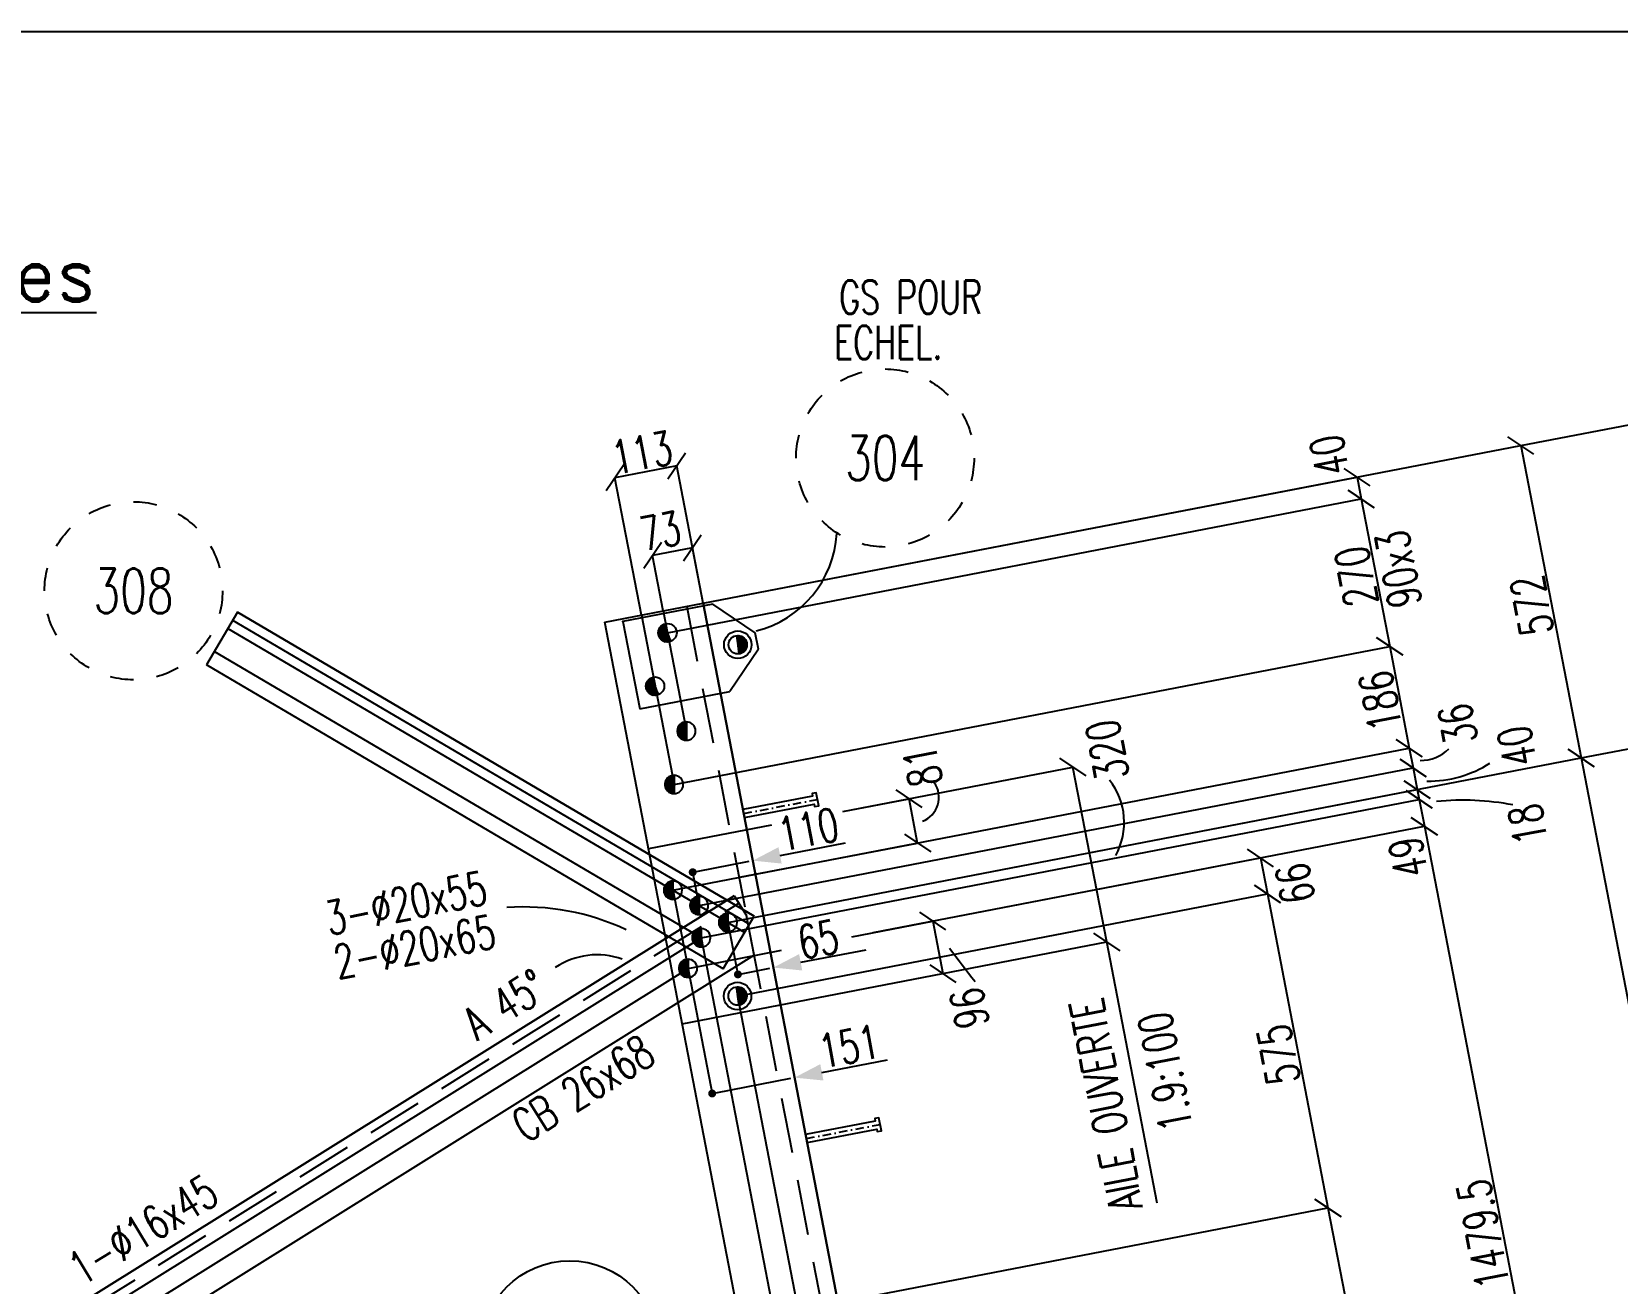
# Model space of a CAD drawing. Extents: x 512650 to 528870, y -6972 to 4508.
# Drawn here: x 518897 to 521747, y 2258 to 4508 of the extents above; entities that cross this region are included whole.
import ezdxf
from ezdxf.enums import TextEntityAlignment as Align

# ---------------------------------------------------------------- set-up
doc = ezdxf.new("R2010")
doc.units = 0
doc.header["$LTSCALE"] = 200
doc.header["$MEASUREMENT"] = 0
doc.linetypes.add('DASHDOT', pattern=[1, 0.5, -0.25, 0, -0.25])
doc.linetypes.add('DASHED', pattern=[0.75, 0.5, -0.25])
doc.layers.get('0').update_dxf_attribs({"linetype": 'CONTINUOUS'})
for name, color, linetype in [('ASSI', 3, 'CONTINUOUS'), ('BOLLINI_1', 7, 'CONTINUOUS'), ('Echelon', 1, 'CONTINUOUS'), ('FORI', 2, 'CONTINUOUS'), ('LINEA_ANG', 2, 'CONTINUOUS'), ('LINEE_PIASTRA', 2, 'CONTINUOUS'), ('LINEE_PIASTRE', 2, 'CONTINUOUS'), ('LP', 3, 'CONTINUOUS'), ('LS', 7, 'CONTINUOUS'), ('MZ', 6, 'DASHDOT'), ('PIASTRE', 5, 'CONTINUOUS'), ('QT_MAL', 7, 'CONTINUOUS'), ('QT_MPR', 7, 'CONTINUOUS'), ('QT_MSP', 7, 'CONTINUOUS'), ('TRAT-Y', 7, 'DASHED')]:
    doc.layers.add(name, color=color, linetype=linetype)
doc.styles.add('QUOTE', font='ROMANS8.SHX', dxfattribs={"width": 0.7})
doc.styles.add('RD', font='ROMAND8.SHX', dxfattribs={"width": 0.7})
doc.styles.add('RQL', font='ROMANS8.SHX', dxfattribs={"width": 0.7})
doc.styles.add('RS', font='ROMANS8.shx', dxfattribs={"width": 0.7})
doc.styles.get("Standard").update_dxf_attribs({"font": 'ROMANS8.SHX', "width": 0.7})
doc.dimstyles.new('FRECCE1', dxfattribs={"dimtxt": 60, "dimasz": 6.66, "dimexe": 0, "dimexo": 0, "dimgap": 1, "dimtad": 1, "dimzin": 0, "dimdsep": 46, "dimtxsty": 'RS', "dimblk1": 'QUOTP', "dimblk2": 'QUOTF', "dimsah": 1, "dimcen": 0, "dimclrd": 2, "dimclre": 2, "dimclrt": 7, "dimadec": 0, "dimazin": 0, "dimtfac": 1, "dimtix": 1, "dimtmove": 2, "dimatfit": 3, "dimldrblk": 'QUOTP', "dimfxl": 1, "dimtolj": 1, "dimtzin": 0, "dimarcsym": 0})
doc.dimstyles.new('TRATTO', dxfattribs={"dimscale": 0, "dimtxt": 60, "dimasz": 40, "dimexe": 0, "dimexo": 0, "dimgap": 5, "dimtad": 1, "dimrnd": 0.5, "dimdsep": 46, "dimtxsty": 'RS', "dimblk1": 'OBLIQUE', "dimblk2": 'OBLIQUE', "dimsah": 1, "dimcen": 0.09, "dimclrd": 2, "dimclre": 2, "dimclrt": 7, "dimadec": 0, "dimazin": 0, "dimtfac": 1, "dimtix": 1, "dimtmove": 2, "dimatfit": 3, "dimfxl": 1, "dimtolj": 1, "dimtzin": 0, "dimarcsym": 0})

# ---------------------------------------------------------------- blocks, each defined once
blk = doc.blocks.new('ASSE98')
blk.add_line((0, 0), (1, 0))
at = {"color": 7, "flags": 1}
for tag, p in [('LAV1', (3.07431, 6.82847)), ('LAV2', (3.07431, 6.49513)), ('LAV3', (3.07431, 6.1618)), ('LAV4', (3.07431, 5.82847)), ('LAV5', (3.07431, 5.49513)), ('LAV6', (3.07431, 5.1618)), ('LAV7', (3.07431, 4.82847)), ('LAV8', (3.07431, 4.49513)), ('LAV9', (3.07431, 4.1618)), ('LAV10', (3.07431, 3.82847))]:
    blk.add_attdef(tag, p, '', height=0.2, dxfattribs=at)
at = {"color": 7, "style": 'QUOTE', "width": 0.5, "flags": 1}
for tag, p in [('TI', (1.38308, 6.82731)), ('DI_S', (1.38308, 6.42178)), ('D_S', (1.38308, 6.02092)), ('E_S', (1.38308, 5.68065)), ('NFORI', (1.36454, 5.29792)), ('ALAR', (1.36349, 4.93246)), ('FAM', (1.3775, 4.54645)), ('ALA', (1.38308, 4.19257)), ('DISP2', (1.38308, 3.84971)), ('DISP1', (1.38308, 3.50686)), ('PINZAF', (1.38308, 3.164)), ('PINZAI', (1.38308, 2.82114)), ('TRP', (1.38308, 2.47829)), ('NP', (1.38308, 2.13543)), ('SV', (1.38308, 1.79257)), ('PESO', (1.38308, 1.44971)), ('QUA', (1.38308, 1.10686)), ('LUN', (1.38308, 0.764)), ('PROF', (1.38308, 0.42114)), ('POS', (1.38308, 0.07829))]:
    blk.add_attdef(tag, p, '', height=0.2, dxfattribs=at)
blk = doc.blocks.new('P20')
at = {"color": 0}
for p, q in [((0, 0.98), (0.02, 1)), ((0, 0.94), (0.06, 1)), ((1, -0.01), (0, 0.99)), ((0, 0.89), (0.1, 0.99)), ((0, 0.85), (0.14, 0.99)), ((0, 0.8), (0.18, 0.98)), ((0, 0.76), (0.22, 0.98)), ((0, 0.71), (0.25, 0.97)), ((0, 0.67), (0.29, 0.96)), ((1, -0.05), (0, 0.95)), ((0, 0.62), (0.32, 0.95)), ((0, 0.58), (0.36, 0.93)), ((0, 0.53), (0.39, 0.92)), ((0, 0.49), (0.42, 0.91)), ((1, -0.09), (0, 0.9)), ((0, 0.44), (0.45, 0.89)), ((0, 0.4), (0.48, 0.88)), ((0.99, -0.13), (0, 0.86)), ((0, 0.35), (0.51, 0.86)), ((0, 0.31), (0.54, 0.84)), ((0, 0.26), (0.56, 0.83)), ((0.99, -0.17), (0, 0.81)), ((0, 0.22), (0.59, 0.81)), ((0, 0.17), (0.61, 0.79)), ((0.98, -0.21), (0, 0.77)), ((0, 0.13), (0.64, 0.77)), ((0, 0.08), (0.66, 0.75)), ((0, 0.04), (0.69, 0.73)), ((0.97, -0.25), (0, 0.72)), ((0, -0.01), (0.71, 0.7)), ((0.96, -0.28), (0, 0.68)), ((0, -0.05), (0.73, 0.68)), ((0, -0.1), (0.75, 0.66)), ((0.95, -0.32), (0, 0.63)), ((0, -0.14), (0.77, 0.63)), ((0, -0.19), (0.79, 0.61)), ((0.94, -0.35), (0, 0.59)), ((0, -0.23), (0.81, 0.58)), ((0, -0.28), (0.83, 0.56)), ((0.92, -0.38), (0, 0.54)), ((0, -0.32), (0.85, 0.53)), ((0.91, -0.41), (0, 0.5)), ((0, -0.36), (0.87, 0.5)), ((0, -0.41), (0.88, 0.47)), ((0.9, -0.44), (0, 0.45)), ((0, -0.45), (0.9, 0.44)), ((0.88, -0.47), (0, 0.41)), ((0, -0.5), (0.91, 0.41)), ((0, -0.54), (0.92, 0.38)), ((0.87, -0.5), (0, 0.36)), ((0, -0.59), (0.94, 0.35)), ((0.85, -0.53), (0, 0.32)), ((0, -0.63), (0.95, 0.31)), ((0, -0.68), (0.96, 0.28)), ((0.83, -0.56), (0, 0.27)), ((0, -0.72), (0.97, 0.25)), ((0.81, -0.58), (0, 0.23)), ((0, -0.77), (0.98, 0.21)), ((0.79, -0.61), (0, 0.18)), ((0, -0.81), (0.99, 0.17)), ((0.77, -0.63), (0, 0.14)), ((0, -0.86), (0.99, 0.13)), ((0.75, -0.66), (0, 0.09)), ((0, -0.9), (1, 0.09)), ((0.73, -0.68), (0, 0.05)), ((0, -0.95), (1, 0.05)), ((0.71, -0.7), (0, 0.01)), ((0, -0.99), (1, 0.01)), ((1, 0.04), (0.04, 1)), ((1, 0.09), (0.09, 1)), ((0.99, 0.14), (0.14, 0.99)), ((0.98, 0.19), (0.19, 0.98)), ((0.97, 0.25), (0.25, 0.97)), ((0.95, 0.31), (0.31, 0.95)), ((0.92, 0.38), (0.38, 0.92)), ((0.88, 0.47), (0.47, 0.88)), ((0.81, 0.59), (0.59, 0.81)), ((0.69, -0.73), (0, -0.04)), ((0.66, -0.75), (0, -0.08)), ((0.64, -0.77), (0, -0.13)), ((0.61, -0.79), (0, -0.17)), ((0.59, -0.81), (0, -0.22)), ((0.56, -0.83), (0, -0.26)), ((0.54, -0.84), (0, -0.31)), ((0.51, -0.86), (0, -0.35)), ((0.48, -0.88), (0, -0.4)), ((0.45, -0.89), (0, -0.44)), ((0.42, -0.91), (0, -0.49)), ((0.39, -0.92), (0, -0.53)), ((0.36, -0.93), (0, -0.58)), ((0.32, -0.95), (0, -0.62)), ((0.29, -0.96), (0, -0.67)), ((0.25, -0.97), (0, -0.71)), ((0.22, -0.98), (0, -0.76)), ((0.18, -0.98), (0, -0.8)), ((0.14, -0.99), (0, -0.85)), ((0.1, -0.99), (0, -0.89)), ((0.04, -1), (1, -0.04)), ((0.09, -1), (1, -0.09)), ((0.14, -0.99), (0.99, -0.14)), ((0.19, -0.98), (0.98, -0.19)), ((0.25, -0.97), (0.97, -0.25)), ((0.31, -0.95), (0.95, -0.31)), ((0.38, -0.92), (0.92, -0.38)), ((0.47, -0.88), (0.88, -0.47)), ((0.59, -0.81), (0.81, -0.59))]:
    blk.add_line(p, q, dxfattribs=at)
for radius in [1.5, 1]:
    blk.add_circle((0, 0), radius)
blk = doc.blocks.new('20')
at = {"color": 0}
for p, q in [((0, 0.98), (0.02, 1)), ((0, 0.94), (0.06, 1)), ((1, -0.01), (0, 0.99)), ((0, 0.89), (0.1, 0.99)), ((0, 0.85), (0.14, 0.99)), ((0, 0.8), (0.18, 0.98)), ((0, 0.76), (0.22, 0.98)), ((0, 0.71), (0.25, 0.97)), ((0, 0.67), (0.29, 0.96)), ((1, -0.05), (0, 0.95)), ((0, 0.62), (0.32, 0.95)), ((0, 0.58), (0.36, 0.93)), ((0, 0.53), (0.39, 0.92)), ((0, 0.49), (0.42, 0.91)), ((1, -0.09), (0, 0.9)), ((0, 0.44), (0.45, 0.89)), ((0, 0.4), (0.48, 0.88)), ((0.99, -0.13), (0, 0.86)), ((0, 0.35), (0.51, 0.86)), ((0, 0.31), (0.54, 0.84)), ((0, 0.26), (0.56, 0.83)), ((0.99, -0.17), (0, 0.81)), ((0, 0.22), (0.59, 0.81)), ((0, 0.17), (0.61, 0.79)), ((0.98, -0.21), (0, 0.77)), ((0, 0.13), (0.64, 0.77)), ((0, 0.08), (0.66, 0.75)), ((0, 0.04), (0.69, 0.73)), ((0.97, -0.25), (0, 0.72)), ((0, -0.01), (0.71, 0.7)), ((0.96, -0.28), (0, 0.68)), ((0, -0.05), (0.73, 0.68)), ((0, -0.1), (0.75, 0.66)), ((0.95, -0.32), (0, 0.63)), ((0, -0.14), (0.77, 0.63)), ((0, -0.19), (0.79, 0.61)), ((0.94, -0.35), (0, 0.59)), ((0, -0.23), (0.81, 0.58)), ((0, -0.28), (0.83, 0.56)), ((0.92, -0.38), (0, 0.54)), ((0, -0.32), (0.85, 0.53)), ((0.91, -0.41), (0, 0.5)), ((0, -0.36), (0.87, 0.5)), ((0, -0.41), (0.88, 0.47)), ((0.9, -0.44), (0, 0.45)), ((0, -0.45), (0.9, 0.44)), ((0.88, -0.47), (0, 0.41)), ((0, -0.5), (0.91, 0.41)), ((0, -0.54), (0.92, 0.38)), ((0.87, -0.5), (0, 0.36)), ((0, -0.59), (0.94, 0.35)), ((0.85, -0.53), (0, 0.32)), ((0, -0.63), (0.95, 0.31)), ((0, -0.68), (0.96, 0.28)), ((0.83, -0.56), (0, 0.27)), ((0, -0.72), (0.97, 0.25)), ((0.81, -0.58), (0, 0.23)), ((0, -0.77), (0.98, 0.21)), ((0.79, -0.61), (0, 0.18)), ((0, -0.81), (0.99, 0.17)), ((0.77, -0.63), (0, 0.14)), ((0, -0.86), (0.99, 0.13)), ((0.75, -0.66), (0, 0.09)), ((0, -0.9), (1, 0.09)), ((0.73, -0.68), (0, 0.05)), ((0, -0.95), (1, 0.05)), ((0.71, -0.7), (0, 0.01)), ((0, -0.99), (1, 0.01)), ((1, 0.04), (0.04, 1)), ((1, 0.09), (0.09, 1)), ((0.99, 0.14), (0.14, 0.99)), ((0.98, 0.19), (0.19, 0.98)), ((0.97, 0.25), (0.25, 0.97)), ((0.95, 0.31), (0.31, 0.95)), ((0.92, 0.38), (0.38, 0.92)), ((0.88, 0.47), (0.47, 0.88)), ((0.81, 0.59), (0.59, 0.81)), ((0.69, -0.73), (0, -0.04)), ((0.66, -0.75), (0, -0.08)), ((0.64, -0.77), (0, -0.13)), ((0.61, -0.79), (0, -0.17)), ((0.59, -0.81), (0, -0.22)), ((0.56, -0.83), (0, -0.26)), ((0.54, -0.84), (0, -0.31)), ((0.51, -0.86), (0, -0.35)), ((0.48, -0.88), (0, -0.4)), ((0.45, -0.89), (0, -0.44)), ((0.42, -0.91), (0, -0.49)), ((0.39, -0.92), (0, -0.53)), ((0.36, -0.93), (0, -0.58)), ((0.32, -0.95), (0, -0.62)), ((0.29, -0.96), (0, -0.67)), ((0.25, -0.97), (0, -0.71)), ((0.22, -0.98), (0, -0.76)), ((0.18, -0.98), (0, -0.8)), ((0.14, -0.99), (0, -0.85)), ((0.1, -0.99), (0, -0.89)), ((0.04, -1), (1, -0.04)), ((0.09, -1), (1, -0.09)), ((0.14, -0.99), (0.99, -0.14)), ((0.19, -0.98), (0.98, -0.19)), ((0.25, -0.97), (0.97, -0.25)), ((0.31, -0.95), (0.95, -0.31)), ((0.38, -0.92), (0.92, -0.38)), ((0.47, -0.88), (0.88, -0.47)), ((0.59, -0.81), (0.81, -0.59))]:
    blk.add_line(p, q, dxfattribs=at)
blk.add_line((0, 1), (0, -1))
blk.add_circle((0, 0), 1)
blk = doc.blocks.new('QUOTP')
at = {"layer": 'ASSI', "color": 2, "const_width": 1.07}
blk.add_lwpolyline([(-0.53, 0, 1), (0.53, 0, 1)], format="xyb", close=True, dxfattribs=at)
blk = doc.blocks.new('QUOTF')
at = {"layer": 'LS', "color": 2}
blk.add_line((7.5, 0), (25.5, 0), dxfattribs=at)
blk.add_solid([(7.5, 2.25), (0, 0), (7.5, -2.25)], dxfattribs=at)
blk = doc.blocks.new('*D23')
at = {"layer": 'QT_MAL', "color": 2, "lineweight": -2, "transparency": 16777216}
blk.add_line((520091.6, 2998.7), (520186.5, 3017), dxfattribs=at)
at = {"layer": 'QT_MAL', "color": 2, "lineweight": -2, "transparency": 16777216, "xscale": 6.66, "yscale": 6.66, "zscale": 6.66}
for name, p, rotation in [('QUOTF', (520193, 3018.2), 10.91543261024528), ('QUOTP', (520085, 2997.4), 190.9154326102453)]:
    blk.add_blockref(name, p, dxfattribs=dict(at, rotation=rotation))
at = {"layer": 'QT_MAL', "color": 7, "transparency": 16777216, "insert": (520292.8, 3074.4), "char_height": 60, "attachment_point": 5, "rotation": 10.9154, "style": 'RS'}
blk.add_mtext('\\A1;110', dxfattribs=at)
blk = doc.blocks.new('*D24')
at = {"layer": 'QT_MAL', "color": 2, "lineweight": -2, "transparency": 16777216}
for p, q in [((520172.8, 2815), (520223.6, 2824.8)), ((520230.1, 2826), (520230.1, 2826)), ((520166.3, 2813.7), (520166.3, 2813.7))]:
    blk.add_line(p, q, dxfattribs=at)
at = {"layer": 'QT_MAL', "color": 2, "lineweight": -2, "transparency": 16777216, "xscale": 6.66, "yscale": 6.66, "zscale": 6.66}
for name, p, rotation in [('QUOTF', (520230.1, 2826), 10.91543261024528), ('QUOTP', (520166.3, 2813.7), 190.9154326102453)]:
    blk.add_blockref(name, p, dxfattribs=dict(at, rotation=rotation))
at = {"layer": 'QT_MAL', "color": 7, "transparency": 16777216, "insert": (520310.8, 2876.5), "char_height": 60, "attachment_point": 5, "rotation": 10.9154, "style": 'RS'}
blk.add_mtext('\\A1;65', dxfattribs=at)
blk = doc.blocks.new('_OBLIQUE')
at = {"color": 0, "linetype": 'ByBlock'}
blk.add_line((-0.5, -0.5), (0.5, 0.5), dxfattribs=at)
blk = doc.blocks.new('*D37')
at = {"layer": 'LS', "color": 2, "lineweight": -2, "transparency": 16777216}
for p, q in [((520084.6, 3580.6), (520012.9, 3566.7)), ((520032.1, 3467.1), (520012.9, 3566.7)), ((520103.8, 3480.9), (520084.6, 3580.6))]:
    blk.add_line(p, q, dxfattribs=at)
at = {"layer": 'LS', "color": 2, "lineweight": -2, "transparency": 16777216, "xscale": 40, "yscale": 40, "zscale": 40}
for p, rotation in [((520084.6, 3580.6), 10.91543260587611), ((520012.9, 3566.7), 190.9154326058762)]:
    blk.add_blockref('_OBLIQUE', p, dxfattribs=dict(at, rotation=rotation))
at = {"layer": 'LS', "color": 7, "transparency": 16777216, "insert": (520027, 3610.7), "char_height": 60, "attachment_point": 5, "rotation": 10.9154, "style": 'RS'}
blk.add_mtext('\\A1;73', dxfattribs=at)
blk = doc.blocks.new('*D38')
at = {"layer": 'LS', "color": 2, "lineweight": -2, "transparency": 16777216}
for p, q in [((520056.2, 3727.7), (519945.3, 3706.3)), ((519992.8, 3459.5), (519945.3, 3706.3)), ((520103.8, 3480.9), (520056.2, 3727.7))]:
    blk.add_line(p, q, dxfattribs=at)
at = {"layer": 'LS', "color": 2, "lineweight": -2, "transparency": 16777216, "xscale": 40, "yscale": 40, "zscale": 40}
for p, rotation in [((520056.2, 3727.7), 10.91543260587611), ((519945.3, 3706.3), 190.9154326058762)]:
    blk.add_blockref('_OBLIQUE', p, dxfattribs=dict(at, rotation=rotation))
at = {"layer": 'LS', "color": 7, "transparency": 16777216, "insert": (519994.1, 3751.3), "char_height": 60, "attachment_point": 5, "rotation": 10.9154, "style": 'RS'}
blk.add_mtext('\\A1;113', dxfattribs=at)
blk = doc.blocks.new('A$C6E393FD9')
at = {"layer": 'Echelon', "color": 3}
blk.add_lwpolyline([(2.5, 0), (0, 19.8), (168.6, 41.4), (167.9, 47.2), (177.8, 48.5), (181.8, 17.1), (171.9, 15.8), (171.2, 21.6), (2.5, 0)], close=True, dxfattribs=at)
at = {"layer": 'MZ', "ltscale": 0.2}
blk.add_line((1.3, 9.9), (179.8, 32.8), dxfattribs=at)
blk = doc.blocks.new('MRKR_98')
blk.add_point((0, 0))
at = {"color": 7, "style": 'QUOTE', "width": 0.5, "flags": 1}
for tag, p in [('TI', (3.73, 6.83)), ('DI_S', (3.73, 6.42)), ('D_S', (3.73, 6.02)), ('E_S', (3.73, 5.68)), ('AUX2', (3.71, 4.93)), ('NFORI', (3.72, 5.3)), ('AUX1', (3.73, 4.19)), ('FAM', (3.73, 4.55)), ('COMMESSA', (3.73, 3.85)), ('MD', (3.73, 3.51)), ('MP', (3.73, 3.16)), ('LARGHEZZA', (3.73, 2.82)), ('SPESSORE', (3.73, 2.48)), ('NP', (3.73, 2.14)), ('SV', (3.73, 1.79)), ('PESO', (3.73, 1.45)), ('QUA', (3.73, 1.11)), ('LUN', (3.73, 0.76)), ('PROF', (3.73, 0.42)), ('POS', (3.73, 0.08))]:
    blk.add_attdef(tag, p, '', height=0.2, dxfattribs=at)
at = {"color": 7, "flags": 1}
for tag, p in [('LAV1', (5.26, 6.88)), ('LAV2', (5.26, 6.55)), ('LAV3', (5.26, 6.21)), ('LAV4', (5.26, 5.88)), ('LAV5', (5.26, 5.55)), ('LAV6', (5.26, 5.21)), ('LAV7', (5.26, 4.88)), ('LAV8', (5.26, 4.55)), ('LAV9', (5.26, 4.21)), ('LAV10', (5.26, 3.88))]:
    blk.add_attdef(tag, p, '', height=0.2, dxfattribs=at)
blk = doc.blocks.new('*D41')
at = {"layer": 'QT_MAL', "color": 2, "lineweight": -2, "transparency": 16777216}
for p, q in [((520126.5, 2600.9), (520261.7, 2627)), ((520268.2, 2628.2), (520268.2, 2628.2)), ((520120, 2599.7), (520120, 2599.7))]:
    blk.add_line(p, q, dxfattribs=at)
at = {"layer": 'QT_MAL', "color": 2, "lineweight": -2, "transparency": 16777216, "xscale": 6.66, "yscale": 6.66, "zscale": 6.66}
for name, p, rotation in [('QUOTF', (520268.2, 2628.2), 10.91543261024502), ('QUOTP', (520120, 2599.7), 190.915432610245)]:
    blk.add_blockref(name, p, dxfattribs=dict(at, rotation=rotation))
at = {"layer": 'QT_MAL', "color": 7, "transparency": 16777216, "insert": (520366.3, 2684.2), "char_height": 60, "attachment_point": 5, "rotation": 10.9154, "style": 'RS'}
blk.add_mtext('\\A1;151', dxfattribs=at)
blk = doc.blocks.new('*D53')
at = {"layer": 'QT_MPR', "color": 2, "lineweight": -2, "transparency": 16777216}
for p, q in [((520103.8, 3480.9), (521573.7, 3764.4)), ((521573.7, 3764.4), (521682, 3202.8)), ((520148.3, 2907), (521682, 3202.8))]:
    blk.add_line(p, q, dxfattribs=at)
at = {"layer": 'QT_MPR', "color": 2, "lineweight": -2, "transparency": 16777216, "xscale": 40, "yscale": 40, "zscale": 40}
for p, rotation in [((521573.7, 3764.4), 100.915432610245), ((521682, 3202.8), 280.915432610245)]:
    blk.add_blockref('_OBLIQUE', p, dxfattribs=dict(at, rotation=rotation))
at = {"layer": 'QT_MPR', "color": 7, "transparency": 16777216, "insert": (521593.5, 3477), "char_height": 60, "attachment_point": 5, "rotation": 100.9154, "style": 'RS'}
blk.add_mtext('\\A1;572', dxfattribs=at)
blk = doc.blocks.new('*D54')
at = {"layer": 'QT_MPR', "color": 2, "lineweight": -2, "transparency": 16777216}
for p, q in [((520148.3, 2907), (521682, 3202.8)), ((521682, 3202.8), (522271.3, 146.9)), ((520729.7, -150.4), (522271.3, 146.9))]:
    blk.add_line(p, q, dxfattribs=at)
at = {"layer": 'QT_MPR', "color": 2, "lineweight": -2, "transparency": 16777216, "xscale": 40, "yscale": 40, "zscale": 40}
for p, rotation in [((521682, 3202.8), 100.915432610245), ((522271.3, 146.9), 280.915432610245)]:
    blk.add_blockref('_OBLIQUE', p, dxfattribs=dict(at, rotation=rotation))
at = {"layer": 'QT_MPR', "color": 7, "transparency": 16777216, "insert": (521942.3, 1668.2), "char_height": 60, "attachment_point": 5, "rotation": 100.9154, "style": 'RS'}
blk.add_mtext('\\A1;3112', dxfattribs=at)
blk = doc.blocks.new('*D56')
at = {"layer": 'QT_MPR', "color": 2, "lineweight": -2, "transparency": 16777216}
for p, q in [((520103.8, 3480.9), (521279.2, 3707.5)), ((521279.2, 3707.5), (521286.7, 3668.3)), ((520039.7, 3427.8), (521286.7, 3668.3))]:
    blk.add_line(p, q, dxfattribs=at)
at = {"layer": 'QT_MPR', "color": 2, "lineweight": -2, "transparency": 16777216, "xscale": 40, "yscale": 40, "zscale": 40}
for p, rotation in [((521279.2, 3707.5), 100.915432610245), ((521286.7, 3668.3), 280.915432610245)]:
    blk.add_blockref('_OBLIQUE', p, dxfattribs=dict(at, rotation=rotation))
at = {"layer": 'QT_MPR', "color": 7, "transparency": 16777216, "insert": (521229.2, 3746.8), "char_height": 60, "attachment_point": 5, "rotation": 100.9154, "style": 'RS'}
blk.add_mtext('\\A1;40', dxfattribs=at)
blk = doc.blocks.new('*D57')
at = {"layer": 'QT_MPR', "color": 2, "lineweight": -2, "transparency": 16777216}
for p, q in [((520039.7, 3427.8), (521286.7, 3668.3)), ((521286.7, 3668.3), (521337.9, 3403.2)), ((520051.5, 3155.1), (521337.9, 3403.2))]:
    blk.add_line(p, q, dxfattribs=at)
at = {"layer": 'QT_MPR', "color": 2, "lineweight": -2, "transparency": 16777216, "xscale": 40, "yscale": 40, "zscale": 40}
for p, rotation in [((521286.7, 3668.3), 100.915432610245), ((521337.9, 3403.2), 280.915432610245)]:
    blk.add_blockref('_OBLIQUE', p, dxfattribs=dict(at, rotation=rotation))
at = {"layer": 'QT_MPR', "color": 7, "transparency": 16777216, "insert": (521353.7, 3542.3), "char_height": 60, "attachment_point": 5, "rotation": 100.9154, "style": 'RS'}
blk.add_mtext('\\A1;90x3', dxfattribs=at)
blk = doc.blocks.new('*D58')
at = {"layer": 'QT_MPR', "color": 2, "lineweight": -2, "transparency": 16777216}
for p, q in [((520039.7, 3427.8), (521286.7, 3668.3)), ((521286.7, 3668.3), (521337.9, 3403.2)), ((520051.5, 3155.1), (521337.9, 3403.2))]:
    blk.add_line(p, q, dxfattribs=at)
at = {"layer": 'QT_MPR', "color": 2, "lineweight": -2, "transparency": 16777216, "xscale": 40, "yscale": 40, "zscale": 40}
for p, rotation in [((521286.7, 3668.3), 100.915432610245), ((521337.9, 3403.2), 280.915432610245)]:
    blk.add_blockref('_OBLIQUE', p, dxfattribs=dict(at, rotation=rotation))
at = {"layer": 'QT_MPR', "color": 7, "transparency": 16777216, "insert": (521277.9, 3529.1), "char_height": 60, "attachment_point": 5, "rotation": 100.9154, "style": 'RS'}
blk.add_mtext('\\A1;270', dxfattribs=at)
blk = doc.blocks.new('*D59')
at = {"layer": 'QT_MPR', "color": 2, "lineweight": -2, "transparency": 16777216}
for p, q in [((520051.5, 3155.1), (521337.9, 3403.2)), ((521337.9, 3403.2), (521373.1, 3220.4)), ((520049.5, 2965.1), (521373.1, 3220.4))]:
    blk.add_line(p, q, dxfattribs=at)
at = {"layer": 'QT_MPR', "color": 2, "lineweight": -2, "transparency": 16777216, "xscale": 40, "yscale": 40, "zscale": 40}
for p, rotation in [((521337.9, 3403.2), 100.915432610245), ((521373.1, 3220.4), 280.915432610245)]:
    blk.add_blockref('_OBLIQUE', p, dxfattribs=dict(at, rotation=rotation))
at = {"layer": 'QT_MPR', "color": 7, "transparency": 16777216, "insert": (521321.1, 3305.1), "char_height": 60, "attachment_point": 5, "rotation": 100.9154, "style": 'RS'}
blk.add_mtext('\\A1;186', dxfattribs=at)
blk = doc.blocks.new('*D60')
at = {"layer": 'QT_MPR', "color": 2, "lineweight": -2, "transparency": 16777216}
for p, q in [((520049.5, 2965.1), (521373.1, 3220.4)), ((521373.1, 3220.4), (521379.9, 3184.9)), ((520096.6, 2937.4), (521379.9, 3184.9))]:
    blk.add_line(p, q, dxfattribs=at)
at = {"layer": 'QT_MPR', "color": 2, "lineweight": -2, "transparency": 16777216, "xscale": 40, "yscale": 40, "zscale": 40}
for p, rotation in [((521373.1, 3220.4), 100.915432610245), ((521379.9, 3184.9), 280.915432610245)]:
    blk.add_blockref('_OBLIQUE', p, dxfattribs=dict(at, rotation=rotation))
at = {"layer": 'QT_MPR', "color": 7, "transparency": 16777216, "insert": (521460.3, 3263.8), "char_height": 60, "attachment_point": 5, "rotation": 100.9154, "style": 'RS'}
blk.add_mtext('\\A1;36', dxfattribs=at)
blk = doc.blocks.new('*D61')
at = {"layer": 'QT_MPR', "color": 2, "lineweight": -2, "transparency": 16777216}
for p, q in [((520096.6, 2937.4), (521379.9, 3184.9)), ((521379.9, 3184.9), (521387.4, 3146)), ((520148.3, 2907), (521387.4, 3146))]:
    blk.add_line(p, q, dxfattribs=at)
at = {"layer": 'QT_MPR', "color": 2, "lineweight": -2, "transparency": 16777216, "xscale": 40, "yscale": 40, "zscale": 40}
for p, rotation in [((521379.9, 3184.9), 100.915432610245), ((521387.4, 3146), 280.915432610245)]:
    blk.add_blockref('_OBLIQUE', p, dxfattribs=dict(at, rotation=rotation))
at = {"layer": 'QT_MPR', "color": 7, "transparency": 16777216, "insert": (521566.6, 3223.9), "char_height": 60, "attachment_point": 5, "rotation": 100.9154, "style": 'RS'}
blk.add_mtext('\\A1;40', dxfattribs=at)
blk = doc.blocks.new('*D62')
at = {"layer": 'QT_MPR', "color": 2, "lineweight": -2, "transparency": 16777216}
for p, q in [((520148.3, 2907), (521387.4, 3146)), ((521387.4, 3146), (521390.8, 3128.4)), ((520100.4, 2879.5), (521390.8, 3128.4))]:
    blk.add_line(p, q, dxfattribs=at)
at = {"layer": 'QT_MPR', "color": 2, "lineweight": -2, "transparency": 16777216, "xscale": 40, "yscale": 40, "zscale": 40}
for p, rotation in [((521387.4, 3146), 100.915432610245), ((521390.8, 3128.4), 280.915432610245)]:
    blk.add_blockref('_OBLIQUE', p, dxfattribs=dict(at, rotation=rotation))
at = {"layer": 'QT_MPR', "color": 7, "transparency": 16777216, "insert": (521586.2, 3083.5), "char_height": 60, "attachment_point": 5, "rotation": 100.9154, "style": 'RS'}
blk.add_mtext('\\A1;18', dxfattribs=at)
blk = doc.blocks.new('*D63')
at = {"layer": 'QT_MPR', "color": 2, "lineweight": -2, "transparency": 16777216}
for p, q in [((520100.4, 2879.5), (521390.8, 3128.4)), ((521390.8, 3128.4), (521400.2, 3079.9)), ((520409.3, 2888.8), (521400.2, 3079.9))]:
    blk.add_line(p, q, dxfattribs=at)
at = {"layer": 'QT_MPR', "color": 2, "lineweight": -2, "transparency": 16777216, "xscale": 40, "yscale": 40, "zscale": 40}
for p, rotation in [((521390.8, 3128.4), 100.915432610245), ((521400.2, 3079.9), 280.915432610245)]:
    blk.add_blockref('_OBLIQUE', p, dxfattribs=dict(at, rotation=rotation))
at = {"layer": 'QT_MPR', "color": 7, "transparency": 16777216, "insert": (521370.8, 3024.2), "char_height": 60, "attachment_point": 5, "rotation": 100.9154, "style": 'RS'}
blk.add_mtext('\\A1;49', dxfattribs=at)
blk = doc.blocks.new('*D64')
at = {"layer": 'QT_MPR', "color": 2, "lineweight": -2, "transparency": 16777216}
for p, q in [((520409.3, 2888.8), (521400.2, 3079.9)), ((521400.2, 3079.9), (521680.3, 1627.2)), ((520389.9, 1378.3), (521680.3, 1627.2))]:
    blk.add_line(p, q, dxfattribs=at)
at = {"layer": 'QT_MPR', "color": 2, "lineweight": -2, "transparency": 16777216, "xscale": 40, "yscale": 40, "zscale": 40}
for p, rotation in [((521400.2, 3079.9), 100.915432610245), ((521680.3, 1627.2), 280.915432610245)]:
    blk.add_blockref('_OBLIQUE', p, dxfattribs=dict(at, rotation=rotation))
at = {"layer": 'QT_MPR', "color": 7, "transparency": 16777216, "insert": (521505.9, 2346.9), "char_height": 60, "attachment_point": 5, "rotation": 100.9154, "style": 'RS'}
blk.add_mtext('\\A1;1479.5', dxfattribs=at)
blk = doc.blocks.new('*D77')
at = {"layer": 'QT_MSP', "color": 2, "lineweight": -2, "transparency": 16777216}
for p, q in [((520409.3, 2888.8), (521105.6, 3023.1)), ((521105.6, 3023.1), (521118.1, 2958.5)), ((520165.6, 2774.8), (521118.1, 2958.5))]:
    blk.add_line(p, q, dxfattribs=at)
at = {"layer": 'QT_MSP', "color": 2, "lineweight": -2, "transparency": 16777216, "xscale": 40, "yscale": 40, "zscale": 40}
for p, rotation in [((521105.6, 3023.1), 100.915432610245), ((521118.1, 2958.5), 280.915432610245)]:
    blk.add_blockref('_OBLIQUE', p, dxfattribs=dict(at, rotation=rotation))
at = {"layer": 'QT_MSP', "color": 7, "transparency": 16777216, "insert": (521167.8, 2977.2), "char_height": 60, "attachment_point": 5, "rotation": 100.9154, "style": 'RS'}
blk.add_mtext('\\A1;66', dxfattribs=at)
blk = doc.blocks.new('*D78')
at = {"layer": 'QT_MSP', "color": 2, "lineweight": -2, "transparency": 16777216}
for p, q in [((520165.6, 2774.8), (521118.1, 2958.5)), ((521118.1, 2958.5), (521227, 2393.9)), ((520274.5, 2210.2), (521227, 2393.9))]:
    blk.add_line(p, q, dxfattribs=at)
at = {"layer": 'QT_MSP', "color": 2, "lineweight": -2, "transparency": 16777216, "xscale": 40, "yscale": 40, "zscale": 40}
for p, rotation in [((521118.1, 2958.5), 100.915432610245), ((521227, 2393.9), 280.915432610245)]:
    blk.add_blockref('_OBLIQUE', p, dxfattribs=dict(at, rotation=rotation))
at = {"layer": 'QT_MSP', "color": 7, "transparency": 16777216, "insert": (521138.2, 2669.6), "char_height": 60, "attachment_point": 5, "rotation": 100.9154, "style": 'RS'}
blk.add_mtext('\\A1;575', dxfattribs=at)
blk = doc.blocks.new('*D79')
at = {"layer": 'QT_MSP', "color": 2, "lineweight": -2, "transparency": 16777216}
for p, q in [((520274.5, 2210.2), (521227, 2393.9)), ((521227, 2393.9), (521340.6, 1804.7)), ((520388.1, 1621.1), (521340.6, 1804.7))]:
    blk.add_line(p, q, dxfattribs=at)
at = {"layer": 'QT_MSP', "color": 2, "lineweight": -2, "transparency": 16777216, "xscale": 40, "yscale": 40, "zscale": 40}
for p, rotation in [((521227, 2393.9), 100.915432610245), ((521340.6, 1804.7), 280.915432610245)]:
    blk.add_blockref('_OBLIQUE', p, dxfattribs=dict(at, rotation=rotation))
at = {"layer": 'QT_MSP', "color": 7, "transparency": 16777216, "insert": (521249.4, 2092.7), "char_height": 60, "attachment_point": 5, "rotation": 100.9154, "style": 'RS'}
blk.add_mtext('\\A1;600', dxfattribs=at)
blk = doc.blocks.new('bull')
at = {"style": 'RS', "width": 0.7, "flags": 1}
for tag, p in [('NN', (-12.25, 0)), ('DIAMETRO', (0, -4.86)), ('SERRAGGIO', (0, -9.71)), ('LUNGHEZZA', (0, -14.57)), ('NB', (0, -19.43)), ('TIPO', (0, -24.12)), ('EL', (-0.14, -29))]:
    blk.add_attdef(tag, p, '', height=3, dxfattribs=at)
at = {"style": 'RS', "width": 0.7}
blk.add_attdef('BULLONE', (0, 0), '', height=3, dxfattribs=at)
blk = doc.blocks.new('zzz')
at = {"linetype": 'Continuous'}
for start, end in [(90, 105), (60, 75), (120, 135), (30, 45), (150, 165), (0, 15), (180, 195), (330, 345), (210, 225), (300, 315), (240, 255), (270, 285)]:
    blk.add_arc((0, 0), 8, start, end, dxfattribs=at)
at = {"color": 3, "style": 'RQL', "width": 0.7}
blk.add_attdef('POS1', text='', height=4, dxfattribs=at).set_placement((0, 0), align=Align.MIDDLE)
at = {"style": 'RQL', "width": 0.7, "flags": 1}
blk.add_attdef('TIPO', (0, -8), '', height=3, dxfattribs=at)
blk = doc.blocks.new('xxx')
blk.add_circle((0, 0), 8)
at = {"color": 3, "style": 'RQL', "width": 0.7}
blk.add_attdef('POS', text='', height=4, dxfattribs=at).set_placement((0, 0), align=Align.MIDDLE)
at = {"color": 3, "style": 'RQL', "width": 0.7, "flags": 1}
blk.add_attdef('POS1', (-0.39, -5.42), '', height=2, dxfattribs=at)
at = {"style": 'RQL', "width": 0.7, "flags": 1}
blk.add_attdef('TIPO', (-0.39, -8.66), '', height=2, dxfattribs=at)
blk = doc.blocks.new('*D178')
at = {"layer": 'LP', "color": 2, "lineweight": -2, "transparency": 16777216}
for p, q in [((520354.6, 3106.4), (520474.1, 3129.5)), ((520489.4, 3049.9), (520474.1, 3129.5)), ((520169.3, 2988.2), (520489.4, 3049.9))]:
    blk.add_line(p, q, dxfattribs=at)
at = {"layer": 'LP', "color": 2, "lineweight": -2, "transparency": 16777216, "xscale": 40, "yscale": 40, "zscale": 40}
for p, rotation in [((520474.1, 3129.5), 100.9154326102451), ((520489.4, 3049.9), 280.9154326102451)]:
    blk.add_blockref('_OBLIQUE', p, dxfattribs=dict(at, rotation=rotation))
at = {"layer": 'LP', "color": 7, "transparency": 16777216, "insert": (520498.4, 3187.8), "char_height": 60, "attachment_point": 5, "rotation": 100.9154, "style": 'RS'}
blk.add_mtext('\\A1;81', dxfattribs=at)
blk = doc.blocks.new('*D179')
at = {"layer": 'LP', "color": 2, "lineweight": -2, "transparency": 16777216}
for p, q in [((520371, 2881.4), (520516.5, 2909.5)), ((520516.5, 2909.5), (520534.6, 2815.3)), ((520066.3, 2724.9), (520534.6, 2815.3))]:
    blk.add_line(p, q, dxfattribs=at)
at = {"layer": 'LP', "color": 2, "lineweight": -2, "transparency": 16777216, "xscale": 40, "yscale": 40, "zscale": 40}
for p, rotation in [((520516.5, 2909.5), 100.9154326102451), ((520534.6, 2815.3), 280.9154326102451)]:
    blk.add_blockref('_OBLIQUE', p, dxfattribs=dict(at, rotation=rotation))
at = {"layer": 'LP', "color": 7, "transparency": 16777216, "insert": (520582.3, 2753.2), "char_height": 60, "attachment_point": 5, "rotation": 100.9154, "style": 'RS'}
blk.add_mtext('\\A1;96', dxfattribs=at)
blk = doc.blocks.new('*D180')
at = {"layer": 'LP', "color": 2, "lineweight": -2, "transparency": 16777216}
for p, q in [((520354.6, 3106.4), (520768.6, 3186.3)), ((520829.2, 2872.1), (520768.6, 3186.3)), ((520066.3, 2724.9), (520829.2, 2872.1))]:
    blk.add_line(p, q, dxfattribs=at)
at = {"layer": 'LP', "color": 2, "lineweight": -2, "transparency": 16777216, "xscale": 40, "yscale": 40, "zscale": 40}
for p, rotation in [((520768.6, 3186.3), 100.9154326102451), ((520829.2, 2872.1), 280.9154326102451)]:
    blk.add_blockref('_OBLIQUE', p, dxfattribs=dict(at, rotation=rotation))
at = {"layer": 'LP', "color": 7, "transparency": 16777216, "insert": (520830, 3217), "char_height": 60, "attachment_point": 5, "rotation": 100.9154, "style": 'RS'}
blk.add_mtext('\\A1;320', dxfattribs=at)

msp = doc.modelspace()

# ---------------------------------------------------------------- linework, layer by layer
at = {"layer": 'LINEA_ANG'}
for p, q in [((519927.068, 3446.794), (520103.811, 3480.879)), ((520103.811, 3480.879), (521486.139, -3687.048)), ((519266.5, 3464.877), (519210.75, 3370.051)), ((519266.5, 3464.877), (520195.793, 2918.528)), ((521309.395, -3721.132), (519927.068, 3446.794)), ((520140.044, 2823.702), (519210.75, 3370.051)), ((515298.099, -76.142), (520159.405, 2955.218)), ((520159.405, 2955.218), (520181.628, 2919.579)), ((520140.044, 2823.702), (520195.793, 2918.528)), ((520195.546, 2848.121), (520181.628, 2919.579)), ((520195.546, 2848.121), (515309.632, -198.584))]:
    msp.add_line(p, q, dxfattribs=at)
at = {"layer": 'LINEA_ANG', "color": 2}
msp.add_line((519257.884, 3450.222), (520187.178, 2903.873), dxfattribs=at)
at = {"layer": 'LINEE_PIASTRA'}
for p, q in [((520197.573, 3427.671), (520121.451, 3479.189)), ((520203.254, 3398.214), (520151.738, 3322.081))]:
    msp.add_line(p, q, dxfattribs=at)
at = {"layer": 'LINEE_PIASTRE'}
for p, q in [((520121.441, 3479.187), (519959.426, 3447.942)), ((519959.426, 3447.942), (519989.724, 3290.837)), ((520203.254, 3398.214), (520197.573, 3427.671)), ((519989.724, 3290.837), (520151.738, 3322.081))]:
    msp.add_line(p, q, dxfattribs=at)
at = {"layer": 'LP', "color": 2}
for p, q in [((520226.634, 3081.751), (520005.684, 3039.141)), ((520919.751, 2402.629), (520829.221, 2872.063))]:
    msp.add_line(p, q, dxfattribs=at)
at = {"layer": 'LP', "color": 6}
for centre, radius, start, end in [((520481.854, 3131.764), 45.822, 290.743248, 35.364088), ((520737.715, 3086.807), 122.893, 331.243234, 38.292072), ((519781.24, 2501.832), 433.141, 64.828069, 93.987125), ((523291.855, 4920.848), 3432.116, 216.886866, 218.145187), ((519913.293, 2713.907), 134.991, 70.476184, 123.931701)]:
    msp.add_arc(centre, radius, start, end, dxfattribs=at)
at = {"layer": 'LS', "color": 2}
for p, q in [((521573.727, 3764.351), (521868.3, 3821.159)), ((521682.02, 3202.809), (521976.592, 3259.617)), ((520076.589, 2824.617), (520244.595, 2857.017))]:
    msp.add_line(p, q, dxfattribs=at)
at = {"layer": 'LS', "color": 6}
for p, q in [((519992.846, 3459.479), (520051.548, 3155.088)), ((520032.122, 3467.054), (520073.781, 3251.034)), ((519249.268, 3435.567), (520178.562, 2889.218)), ((520100.364, 2879.511), (519224.941, 3394.189)), ((520096.583, 2937.415), (520085.012, 2997.414)), ((520049.245, 2966.406), (520120.609, 2596.355)), ((515331.662, -94.103), (520100.364, 2879.511)), ((520100.364, 2879.511), (520440.763, 1114.403)), ((520148.27, 2907.027), (520166.266, 2813.712)), ((519053.021, 2186.352), (520076.589, 2824.617)), ((520165.621, 2774.809), (521628.759, -4812.152))]:
    msp.add_line(p, q, dxfattribs=at)
at = {"layer": 'LS', "color": 8}
msp.add_lwpolyline([(512650.239, 4508.217), (512650.239, -6971.783), (525370.239, -6971.783), (525370.239, -5371.783), (528870.239, -5371.783), (528870.239, 4508.217), (512650.239, 4508.217)], close=True, dxfattribs=at)
at = {"layer": 'LS', "const_width": 0.25}
msp.add_lwpolyline([(520103.436, 3480.879, 1), (520104.186, 3480.879, 1)], format="xyb", close=True, dxfattribs=at)
at = {"layer": 'LS', "color": 6}
for centre, radius, start, end in [((520151.5, 3618.031), 192.948, 284.256711, 356.565121), ((521394.947, 3266.712), 68.288, 268.194398, 316.093903), ((521407.997, 3365.184), 203.946, 269.131444, 302.695062), ((521468.749, 2631.436), 495.387, 79.457452, 95.401855)]:
    msp.add_arc(centre, radius, start, end, dxfattribs=at)
at = {"layer": 'TRAT-Y'}
for p, q in [((520074.354, 3475.198), (521456.682, -3692.728)), ((515306.565, -89.719), (520167.871, 2941.641))]:
    msp.add_line(p, q, dxfattribs=at)

# ---------------------------------------------------------------- block references
at = {"layer": 'ASSI'}
for p, xscale, rotation in [((521486.139, -3687.048), 7300, 100.915432610245), ((520195.793, 2918.528), 1078, 149.547960831013)]:
    msp.add_blockref('ASSE98', p, dxfattribs=dict(at, xscale=xscale, rotation=rotation))
ref = msp.add_blockref('ASSE98', (520159.405, 2955.218), dxfattribs=dict(at, xscale=5784, zscale=5784, rotation=211.9463871976067))
ref.add_attrib('LAV1', 'CB 26x68', (519785.49, 2509.593), dxfattribs={"layer": '0', "color": 7, "height": 60, "rotation": 31.946387, "width": 0.7})
ref.add_attrib('LAV2', 'A 45°', (519697.875, 2693.119), dxfattribs={"layer": '0', "color": 254, "height": 60, "rotation": 31.946387, "width": 0.7})
at = {"layer": 'BOLLINI_1', "xscale": 19.9980000000023, "yscale": 19.9980000000023, "zscale": 19.9980000000023}
msp.add_blockref('xxx', (519864.142, 2139.055), dxfattribs=at).add_auto_attribs({'POS': '323'})
at = {"layer": 'FORI', "yscale": 16.5, "zscale": 16.5}
for name, p, xscale, rotation in [('20', (520039.697, 3427.778), 16.5, 201.8308652204946), ('P20', (520166.047, 3406.315), 16.5, 7.543052222776512), ('20', (520017.463, 3331.831), 16.5, 201.8308652204946), ('20', (520049.497, 2965.098), -16.5, 0.05373557999997836), ('20', (520096.583, 2937.415), -16.5, 0.05373557999997836), ('20', (520100.364, 2879.511), -16.5, 0.05373557999997836), ('20', (520076.589, 2824.617), -16.5, 0.05373557999997836), ('P20', (520165.621, 2774.809), 16.5, 7.543052222774039)]:
    msp.add_blockref(name, p, dxfattribs=dict(at, xscale=xscale, rotation=rotation))
at = {"layer": 'FORI', "xscale": -16.5, "yscale": 16.5, "zscale": 16.5}
for p in [(520073.781, 3251.034), (520051.548, 3155.088), (520148.27, 2907.027)]:
    msp.add_blockref('20', p, dxfattribs=at)
at = {"layer": 'LS', "color": 6}
ref = msp.add_blockref('zzz', (520430.804, 3741.935), dxfattribs=dict(at, xscale=-19.99999994494139, yscale=19.99999994494139, zscale=19.99999994494139))
ref.add_attrib('POS1', '304', dxfattribs={"layer": '0', "color": 3, "height": 80, "style": 'RQL', "width": 0.7}).set_placement((520430.804, 3741.935), align=Align.MIDDLE)
ref = msp.add_blockref('zzz', (519079.842, 3503.207), dxfattribs=dict(at, xscale=-19.99999994494139, yscale=19.99999994494139, zscale=19.99999994494139))
ref.add_attrib('POS1', '308', dxfattribs={"layer": '0', "color": 3, "height": 80, "style": 'RQL', "width": 0.7}).set_placement((519079.842, 3503.207), align=Align.MIDDLE)
at = {"layer": 'LS', "color": 111, "xscale": -0.7500000000000001, "yscale": 0.7500000000000001, "zscale": 0.7500000000000001, "rotation": 198.2126419129216}
for p in [(520173.485, 3109.613), (520286.154, 2525.378)]:
    msp.add_blockref('A$C6E393FD9', p, dxfattribs=at)
at = {"layer": 'LS', "color": 7, "xscale": 20, "yscale": 20, "zscale": 20}
for p, rotation, values in [((519431.707, 2883.755), 11.30275941418267, {'BULLONE': '3-%%c20x55                '}), ((519447.386, 2805.307), 11.30275941418267, {'BULLONE': '2-%%c20x65                '}), ((518987.403, 2252.665), 31.38996405226001, {'BULLONE': '1-%%c16x45                '})]:
    msp.add_blockref('bull', p, dxfattribs=dict(at, rotation=rotation)).add_auto_attribs(values)
at = {"layer": 'PIASTRE', "xscale": 20.00000000000001, "yscale": 20.00000000000001, "zscale": 20.00000000000001, "rotation": 280.9154326140047}
msp.add_blockref('MRKR_98', (519959.426, 3447.942), dxfattribs=at)

# ---------------------------------------------------------------- texts
at = {"layer": 'LP', "color": 7, "style": 'RS', "width": 0.7}
for s, p in [('AILE OUVERTE', (520893.995, 2395.091)), ('1.9:100', (520984.478, 2538.086))]:
    msp.add_text(s, height=60, rotation=100.915433, dxfattribs=at).set_placement(p)
at = {"layer": 'LS', "color": 3, "style": 'RD'}
msp.add_text('%%UTous les faces sont egales', height=100, dxfattribs=at).set_placement((518076.601, 4056.628), align=Align.MIDDLE)
at = {"layer": 'LS', "style": 'RS', "width": 0.7}
for s, p in [('GS POUR', (520348.008, 4001.302)), (' ECHEL.', (520310.58, 3919.741))]:
    msp.add_text(s, height=60, dxfattribs=at).set_placement(p)

# ---------------------------------------------------------------- dimensions: what is measured, and where the dimension line sits
at = {"layer": 'LP'}
for base, p1, picture, middle in [((520768.626, 3186.274), (520066.279, 2724.931), '*D180', (520829.952, 3217.011)), ((520474.054, 3129.466), (520169.29, 2988.2), '*D178', (520498.449, 3187.797))]:
    dim = msp.add_linear_dim(base=base, p1=p1, p2=(520354.592, 3106.428), angle=280.915433, dimstyle='TRATTO', override={"dimscale": 1}, dxfattribs=at)
    dim.commit()
    dim.dimension.update_dxf_attribs({"geometry": picture, "text_midpoint": middle, "dimtype": 160})
dim = msp.add_linear_dim(base=(520534.649, 2815.255), p1=(520371.02, 2881.398), p2=(520066.279, 2724.931), angle=280.915433, text='96', dimstyle='TRATTO', override={"dimscale": 1}, dxfattribs=at)
dim.commit()
dim.dimension.update_dxf_attribs({"geometry": '*D179', "text_midpoint": (520582.254, 2753.235), "dimtype": 160})
at = {"layer": 'LS'}
dim = msp.add_linear_dim(base=(519945.253, 3706.268), p1=(520103.811, 3480.879), p2=(519992.846, 3459.479), angle=190.915433, text='113', dimstyle='TRATTO', override={"dimscale": 1}, dxfattribs=at)
dim.commit()
dim.dimension.update_dxf_attribs({"geometry": '*D38', "text_midpoint": (519994.108, 3751.334)})
dim = msp.add_linear_dim(base=(520012.897, 3566.744), p1=(520103.811, 3480.879), p2=(520032.122, 3467.054), angle=190.915433, text='73', dimstyle='TRATTO', override={"dimscale": 1}, dxfattribs=at)
dim.commit()
dim.dimension.update_dxf_attribs({"geometry": '*D37', "text_midpoint": (520027.01, 3610.726), "dimtype": 160})
at = {"layer": 'QT_MAL'}
for base, p1, p2, text, picture, middle in [((520193.03, 3018.245), (520085.012, 2997.414), (520193.03, 3018.245), '110', '*D23', (520292.789, 3074.402)), ((520230.1, 2826.022), (520166.266, 2813.712), (520230.1, 2826.022), '65', '*D24', (520310.767, 2876.493)), ((520268.241, 2628.245), (520119.973, 2599.651), (520268.241, 2628.245), '151', '*D41', (520366.332, 2684.16))]:
    dim = msp.add_linear_dim(base=base, p1=p1, p2=p2, angle=10.915433, text=text, dimstyle='FRECCE1', dxfattribs=at)
    dim.commit()
    dim.dimension.update_dxf_attribs({"geometry": picture, "text_midpoint": middle, "dimtype": 160})
at = {"layer": 'QT_MPR'}
for base, p1, p2, text, picture, middle in [((521286.729, 3668.267), (520103.811, 3480.879), (520039.697, 3427.778), '40', '*D56', (521229.192, 3746.815)), ((521682.02, 3202.809), (520103.811, 3480.879), (520148.27, 2907.027), '572', '*D53', (521593.507, 3476.953)), ((521337.857, 3403.151), (520039.697, 3427.778), (520051.548, 3155.088), '90x3', '*D57', (521353.682, 3542.335)), ((521337.857, 3403.151), (520039.697, 3427.778), (520051.548, 3155.088), '270', '*D58', (521277.926, 3529.081)), ((521373.109, 3220.355), (520051.548, 3155.088), (520049.497, 2965.098), '186', '*D59', (521321.116, 3305.126)), ((521379.944, 3184.91), (520049.497, 2965.098), (520096.583, 2937.415), '36', '*D60', (521460.317, 3263.793)), ((521387.448, 3146.002), (520096.583, 2937.415), (520148.27, 2907.027), '40', '*D61', (521566.644, 3223.924)), ((522271.343, 146.931), (520148.27, 2907.027), (520729.738, -150.366), '3112', '*D54', (521942.315, 1668.243)), ((521390.846, 3128.38), (520148.27, 2907.027), (520100.364, 2879.511), '18', '*D62', (521586.154, 3083.469)), ((521400.2, 3079.874), (520100.364, 2879.511), (520409.286, 2888.778), '49', '*D63', (521370.782, 3024.213)), ((521680.347, 1627.199), (520409.286, 2888.778), (520389.865, 1378.331), '1479.5', '*D64', (521505.907, 2346.909))]:
    dim = msp.add_linear_dim(base=base, p1=p1, p2=p2, angle=100.915433, text=text, dimstyle='TRATTO', override={"dimscale": 1}, dxfattribs=at)
    dim.commit()
    dim.dimension.update_dxf_attribs({"geometry": picture, "text_midpoint": middle, "dimtype": 160})
at = {"layer": 'QT_MSP'}
for base, p1, p2, text, picture, middle in [((521118.081, 2958.49), (520409.286, 2888.778), (520165.621, 2774.809), '66', '*D77', (521167.787, 2977.212)), ((521226.963, 2393.893), (520165.621, 2774.809), (520274.503, 2210.212), '575', '*D78', (521138.156, 2669.564)), ((521340.579, 1804.748), (520274.503, 2210.212), (520388.119, 1621.067), '600', '*D79', (521249.405, 2092.693))]:
    dim = msp.add_linear_dim(base=base, p1=p1, p2=p2, angle=100.915433, text=text, dimstyle='TRATTO', override={"dimscale": 1}, dxfattribs=at)
    dim.commit()
    dim.dimension.update_dxf_attribs({"geometry": picture, "text_midpoint": middle, "dimtype": 160})

doc.saveas('drawing.dxf')
